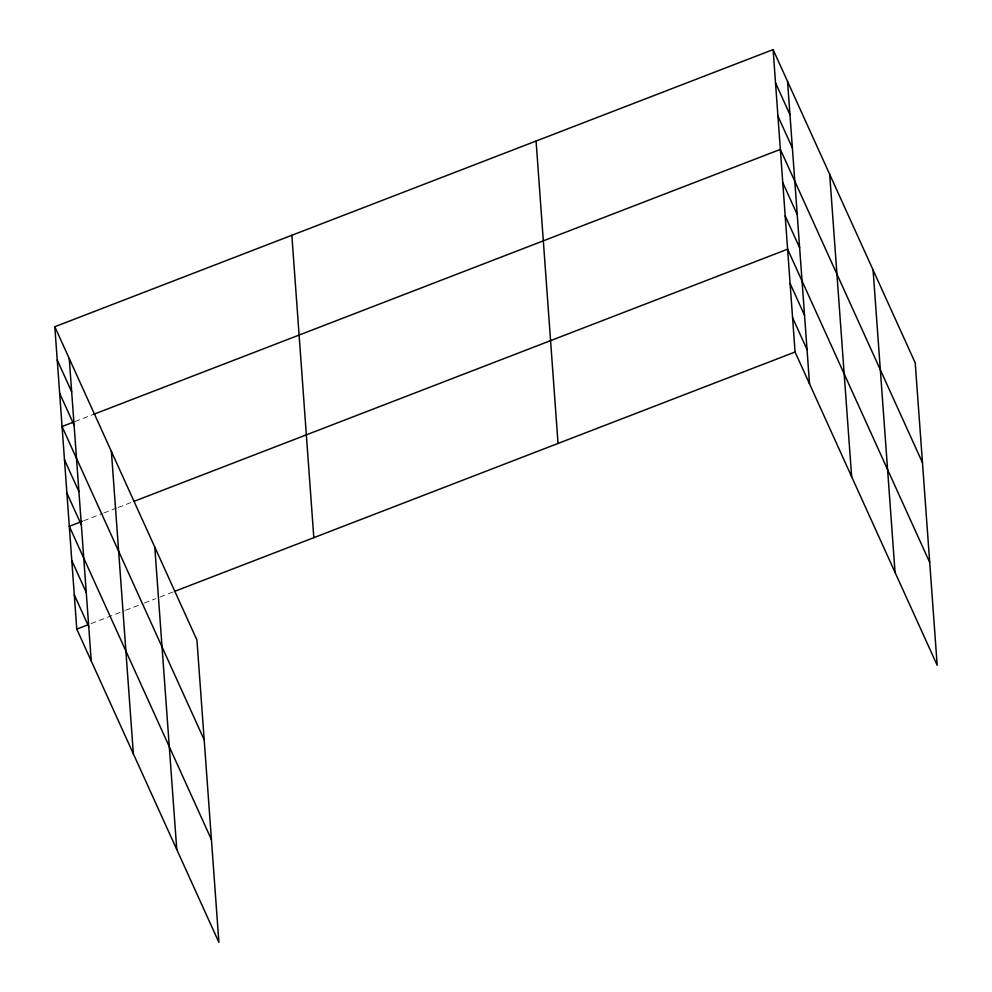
<?xml version="1.0" encoding="UTF-8"?>
<svg xmlns="http://www.w3.org/2000/svg" width="992" height="992" viewBox="0 0 992 992"><rect width="100%" height="100%" fill="white"/><g stroke="black" fill="none" stroke-linecap="round" stroke-linejoin="round"><path stroke-width="0.74" stroke-dasharray="4.96 3.72" d="M74.995 421.526L93.67 414.321M83.675 520.763L102.362 513.558M103.788 513.013L116.721 508.016M118.16 507.47L131.093 502.473M91.152 623.584L124.186 610.836M125.624 610.278L142.873 603.632M144.299 603.074L155.794 598.635M160.109 596.973L173.03 591.988"/><path stroke-width="1.49" d="M54.82 326.728L196.924 640.001L218.897 942.4L76.781 629.126L54.82 326.728L773.103 49.6L915.219 362.874L937.18 665.272L795.076 351.999L773.103 49.6M73.557 422.084L62.062 426.523L204.178 739.796M93.67 414.321L780.357 149.395L922.461 462.669M82.249 521.321L69.316 526.306L211.42 839.592M133.957 501.369L787.611 249.178L929.715 562.452M76.781 629.126L88.276 624.687M174.468 591.43L795.076 351.999M775.521 82.869L789.967 114.7M777.939 116.126L792.385 147.969M782.775 182.652L797.221 214.495M785.193 215.921L799.626 247.752M790.091 283.452L804.537 315.282M792.583 317.725L807.029 349.556M57.238 359.997L71.672 391.828M59.644 393.254L74.09 425.097M64.48 459.78L78.926 491.623M66.898 493.049L81.344 524.88M71.808 560.579L86.242 592.422M74.301 594.853L88.734 626.684M873.084 269.998L895.057 572.396M829.684 174.307L851.644 476.706M787.549 81.431L809.522 383.83M536.077 141.05L558.037 443.449M291.846 235.278L313.819 537.676M154.789 547.125L176.762 849.524M111.389 451.447L133.362 753.833M69.254 358.571L91.227 660.957"/></g></svg>
